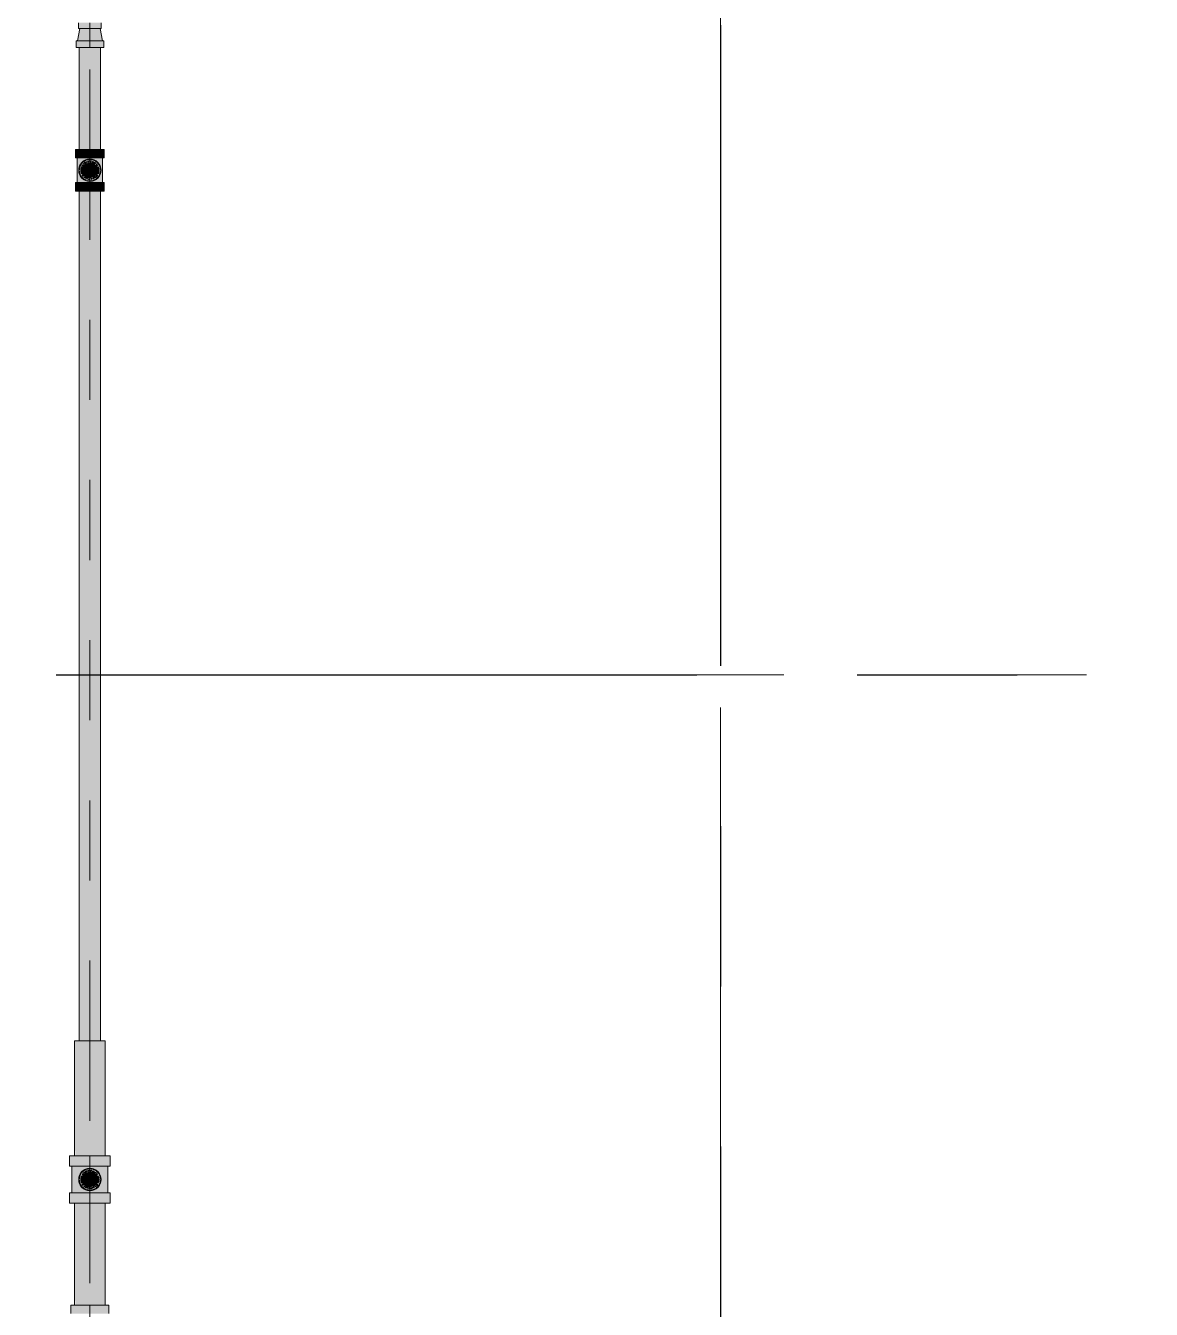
# Model space of a CAD drawing. Header units: millimetres. Extents: x -4000 to 187956, y -58990 to 162485.
# Drawn here: x 59123 to 61354, y 134193 to 136737 of the extents above; entities that cross this region are included whole.
import ezdxf

# ---------------------------------------------------------------- set-up
doc = ezdxf.new("R2010")
doc.units = ezdxf.units.MM
for name, pattern in [('Dash 1_16_', [317.5, 158.75, -158.75]), ('Grid Line', [2222.5, 1270, -317.5, 317.5, -317.5]), ('Grid Line 12_5mm', [2150, 1250, -300, 300, -300])]:
    doc.linetypes.add(name, pattern=pattern)
for name, color, linetype, lineweight in [('F-SPRN', 3, 'Continuous', 9), ('P-PIPE', 3, 'Continuous', 9), ('P-PIPE-CNTR', 3, 'Continuous', 9), ('S-GRID', 1, 'Continuous', 30)]:
    doc.layers.add(name, color=color, linetype=linetype, lineweight=lineweight)

# ---------------------------------------------------------------- blocks, each defined once
blk = doc.blocks.new('CMF2_NHAXUONG_A_rvt-1-FFS - TANG 1')
at = {"layer": 'S-GRID', "linetype": 'Grid Line 12_5mm', "lineweight": 9}
for p, q in [((60500, 161185.2), (60500, -16487.4)), ((-824.3, 135450), (183641.1, 135450))]:
    blk.add_line(p, q, dxfattribs=at)
blk = doc.blocks.new('Sprinkler_Up - DN20-V964-FFS - TANG 1')
at = {"layer": 'F-SPRN', "transparency": 33554534}
for points in [[(-13.5, 0), (-3.9, 0.7), (-1.7, 2.9), (-1.2, 3.5), (-0.6, 4), (0.6, 4), (1.2, 3.5), (1.7, 2.9), (4.6, 0), (22.2, 0), (17.8, 13.2), (6.9, 21.2), (-6.9, 21.2), (-18, 13.1), (-22.2, 0)], [(0, -21.2), (6.9, -21.2), (18, -13.1), (22.2, 0), (3.9, -0.7), (1.7, -2.9), (1.2, -3.5), (0.6, -4), (-0.6, -4), (-1.2, -3.5), (-1.7, -2.9), (-4.6, 0), (-22.2, 0), (-18, -13.1), (-6.9, -21.2)], [(0, -16.7), (4.3, -16.1), (11.8, -11.8), (16.1, -4.3), (16.1, 4.3), (9.9, 13.2), (8.3, 14.4), (0, 16.7), (-4.3, 16.1), (-11.8, 11.8), (-16.1, 4.3), (-16.1, -4.3), (-11.8, -11.8), (-8.3, -14.4)], [(0, -15.6), (7.8, -13.5), (13.5, -7.8), (15.1, -4), (15.1, 4), (13.5, 7.8), (7.8, 13.5), (0, 15.6), (-8.2, 13.2), (-11, 11), (-15.1, 4), (-15.1, -4), (-11, -11), (-7.8, -13.5)], [(-10.9, -5.5), (-10.9, 5.4), (-14.5, 5.4), (-14.5, -5.5)], [(-7.7, -5.5), (-7.7, 5.4), (-10.9, 5.4), (-10.9, -5.5)], [(0, -5.5), (0, 5.4), (-7.7, 5.4), (-7.7, -5.5)], [(0, 0), (5.7, 0), (2.9, 4.9), (-2.9, 4.9), (-5.7, 0)], [(2.9, -4.9), (5.7, 0), (-5.7, 0), (-2.9, -4.9)], [(0, 0), (4.6, 0), (0, 4.6), (-4.6, 0)], [(0, -4.6), (4.6, 0), (-4.6, 0)], [(0, -2.6), (1.3, 0), (-1.8, 0)], [(-1.3, 0), (1.8, 0), (0, 2.6)], [(7.7, -5.5), (7.7, 5.4), (0, 5.4), (0, -5.5)], [(10.9, -5.5), (10.9, 5.4), (7.7, 5.4), (7.7, -5.5)], [(14.5, -5.5), (14.5, 5.4), (10.9, 5.4), (10.9, -5.5)]]:
    blk.add_hatch(color=1, dxfattribs=at).paths.add_polyline_path(points)
at = {"layer": 'F-SPRN', "color": 1}
for p, q in [((-11.5, 5.4), (-14.5, 5.4)), ((-14.5, 5.4), (-10.9, 5.4)), ((-14.5, 5.4), (-14.5, -5.5)), ((-11.5, 5.4), (-11.5, 4)), ((-11.5, 3), (-11.5, 0.2)), ((-10.9, 0.2), (-10.9, 3.6)), ((-10.8, 5.4), (-7.7, 5.4)), ((-8.1, 5.4), (-10.8, 5.4)), ((-8.1, 5.4), (-8.1, 2.8)), ((-8.1, 2.5), (-8.1, 0.4)), ((-7.7, 5.4), (-7.7, 2.7)), ((-7.7, 5.4), (-7.7, 2.7)), ((-7.7, 2.3), (-7.7, 0.5)), ((-7.7, 2.3), (-7.7, 0.5)), ((-6.9, 5.4), (-4.7, 5.4)), ((-5.8, 3.8), (-5.8, 2.2)), ((-2.1, 0), (-2.1, 0)), ((-2.1, 0), (-2.1, -0.1)), ((0, 2.1), (-0.1, 2.1)), ((2.1, 0), (2.1, 0.1)), ((2.1, 0), (2.1, 0)), ((4.7, 5.4), (6.9, 5.4)), ((5.8, 3.8), (5.8, 2.2)), ((7.7, 5.4), (10.8, 5.4)), ((7.7, 5.4), (7.7, 2.7)), ((7.7, 5.4), (7.7, 2.7)), ((7.7, 2.3), (7.7, 0.5)), ((7.7, 2.3), (7.7, 0.5)), ((10.8, 5.4), (8.1, 5.4)), ((8.1, 5.4), (8.1, 2.8)), ((8.1, 2.5), (8.1, 0.4)), ((10.9, 5.4), (14.5, 5.4)), ((10.9, 3.6), (10.9, 0.2)), ((14.5, 5.4), (11.5, 5.4)), ((11.5, 5.4), (11.5, 4)), ((11.5, 3), (11.5, 0.2)), ((14.5, 5.4), (14.5, -5.5)), ((-10.9, -5.5), (-14.5, -5.5)), ((-14.5, -5.5), (-11.5, -5.5)), ((-11.5, -0.2), (-11.5, -3)), ((-11.5, -4), (-11.5, -5.5)), ((-10.9, -3.6), (-10.9, -0.2)), ((-10.8, -5.5), (-8.1, -5.5)), ((-7.7, -5.5), (-10.8, -5.5)), ((-8.1, -0.4), (-8.1, -2.5)), ((-8.1, -2.8), (-8.1, -5.5)), ((-7.7, -0.5), (-7.7, -2.3)), ((-7.7, -0.5), (-7.7, -2.3)), ((-7.7, -2.7), (-7.7, -5.4)), ((-7.7, -2.7), (-7.7, -5.4)), ((-7, -5.5), (-5.8, -5.5)), ((-4.8, -5.5), (-7, -5.5)), ((-5.8, -2.2), (-5.8, -3.8)), ((0, -2.1), (0.1, -2.1)), ((7, -5.5), (4.8, -5.5)), ((5.8, -2.2), (5.8, -3.8)), ((5.8, -5.5), (7, -5.5)), ((7.7, -0.5), (7.7, -2.3)), ((7.7, -0.5), (7.7, -2.3)), ((7.7, -2.7), (7.7, -5.4)), ((7.7, -2.7), (7.7, -5.4)), ((10.8, -5.5), (7.7, -5.5)), ((8.1, -0.4), (8.1, -2.5)), ((8.1, -2.8), (8.1, -5.5)), ((8.1, -5.5), (10.8, -5.5)), ((10.9, -0.2), (10.9, -3.6)), ((14.5, -5.5), (10.9, -5.5)), ((11.5, -0.2), (11.5, -3)), ((11.5, -4), (11.5, -5.5)), ((11.5, -5.5), (14.5, -5.5))]:
    blk.add_line(p, q, dxfattribs=at)
at = {"layer": 'F-SPRN', "color": 1, "flags": 128}
for points in [[(-0.1, 2.1), (-0.1, 2.1), (-0.2, 2.1), (-0.3, 2.1), (-0.4, 2), (-0.5, 2), (-0.6, 2), (-0.6, 2), (-0.7, 2), (-0.8, 1.9), (-0.9, 1.9), (-0.9, 1.9), (-1, 1.8), (-1.1, 1.8), (-1.2, 1.7), (-1.2, 1.7), (-1.3, 1.6), (-1.4, 1.6), (-1.4, 1.5), (-1.5, 1.5), (-1.5, 1.4), (-1.6, 1.3), (-1.6, 1.3), (-1.7, 1.2), (-1.7, 1.1), (-1.8, 1.1), (-1.8, 1), (-1.9, 0.9), (-1.9, 0.8), (-1.9, 0.8), (-2, 0.7), (-2, 0.6), (-2, 0.5), (-2, 0.5), (-2, 0.4), (-2.1, 0.3), (-2.1, 0.2), (-2.1, 0.1), (-2.1, 0)], [(2.1, 0.1), (2.1, 0.2), (2.1, 0.2), (2.1, 0.3), (2, 0.4), (2, 0.5), (2, 0.6), (2, 0.7), (1.9, 0.7), (1.9, 0.8), (1.9, 0.9), (1.8, 1), (1.8, 1), (1.8, 1.1), (1.7, 1.2), (1.7, 1.2), (1.6, 1.3), (1.6, 1.4), (1.5, 1.4), (1.4, 1.5), (1.4, 1.5), (1.3, 1.6), (1.3, 1.7), (1.2, 1.7), (1.1, 1.7), (1.1, 1.8), (1, 1.8), (0.9, 1.9), (0.8, 1.9), (0.8, 1.9), (0.7, 2), (0.6, 2), (0.5, 2), (0.4, 2), (0.4, 2), (0.3, 2.1), (0.2, 2.1), (0.1, 2.1), (0, 2.1)], [(-2.1, -0.1), (-2.1, -0.2), (-2.1, -0.2), (-2.1, -0.3), (-2, -0.4), (-2, -0.5), (-2, -0.6), (-2, -0.7), (-1.9, -0.7), (-1.9, -0.8), (-1.9, -0.9), (-1.8, -1), (-1.8, -1), (-1.8, -1.1), (-1.7, -1.2), (-1.7, -1.2), (-1.6, -1.3), (-1.6, -1.4), (-1.5, -1.4), (-1.4, -1.5), (-1.4, -1.5), (-1.3, -1.6), (-1.3, -1.7), (-1.2, -1.7), (-1.1, -1.7), (-1.1, -1.8), (-1, -1.8), (-0.9, -1.9), (-0.8, -1.9), (-0.8, -1.9), (-0.7, -2), (-0.6, -2), (-0.5, -2), (-0.4, -2), (-0.4, -2), (-0.3, -2.1), (-0.2, -2.1), (-0.1, -2.1), (0, -2.1)], [(0.1, -2.1), (0.1, -2.1), (0.2, -2.1), (0.3, -2.1), (0.4, -2), (0.5, -2), (0.6, -2), (0.6, -2), (0.7, -2), (0.8, -1.9), (0.9, -1.9), (0.9, -1.9), (1, -1.8), (1.1, -1.8), (1.2, -1.7), (1.2, -1.7), (1.3, -1.6), (1.4, -1.6), (1.4, -1.5), (1.5, -1.5), (1.5, -1.4), (1.6, -1.3), (1.6, -1.3), (1.7, -1.2), (1.7, -1.1), (1.8, -1.1), (1.8, -1), (1.9, -0.9), (1.9, -0.8), (1.9, -0.8), (2, -0.7), (2, -0.6), (2, -0.5), (2, -0.5), (2, -0.4), (2.1, -0.3), (2.1, -0.2), (2.1, -0.1), (2.1, 0)]]:
    blk.add_lwpolyline(points, dxfattribs=at)
at = {"layer": 'F-SPRN', "color": 1}
for radius, start, end in [(22.2, 360, 180), (21.9, 165.6773, 179.2615), (21.9, 144.7698, 164.8151), (21.9, 142.518, 144), (21.9, 126.6942, 142.518), (16.7, 167.6802, 180), (16.7, 167.6802, 180), (16.7, 155.3879, 165), (16.7, 155.3879, 165), (15.6, 166.3382, 180), (15.6, 166.3382, 180), (15.6, 150.4354, 165), (15.6, 159.6139, 165), (16.7, 136.7213, 150), (16.7, 136.7213, 150), (15.6, 150.4354, 156.3845), (15.6, 138.4214, 150), (15.6, 138.4214, 150), (21.9, 108.2621, 125.7507), (15.6, 126.205, 133.2078), (15.6, 126.205, 133.2078), (16.7, 121.4181, 126.9869), (16.7, 121.4181, 126.9869), (16.7, 106.5995, 120), (16.7, 106.5995, 120), (15.6, 120, 121.8808), (15.6, 120, 121.8808), (15.6, 114.4363, 119.9813), (15.6, 114.4363, 119.9813), (21.9, 99.348, 107.901), (4.63, 0, 180), (4.63, 360, 180), (16.7, 96.4143, 105), (16.7, 96.4143, 105), (3.81, 90, 180), (21.9, 90.145, 98.8503), (15.6, 95.5762, 100.6843), (15.6, 95.5762, 100.6843), (2.56, 0, 180), (2.56, 360, 180), (2.04, 0, 180), (16.7, 83.0684, 90), (16.7, 83.0684, 90), (3.81, 360, 90), (21.9, 72.5583, 89.4624), (15.6, 75, 87.64), (15.6, 75, 87.64), (15.6, 60.0187, 74.5481), (15.6, 60.0187, 74.5481), (16.7, 60, 75), (16.7, 60, 75), (21.9, 54.2493, 71.7379), (15.6, 58.1192, 60), (15.6, 58.1192, 60), (16.7, 53.0131, 58.5819), (16.7, 53.0131, 58.5819), (15.6, 46.7922, 53.795), (15.6, 46.7922, 53.795), (15.6, 30, 41.5786), (15.6, 30, 41.5786), (16.7, 30, 43.2787), (16.7, 30, 43.2787), (21.9, 37.482, 53.3058), (15.6, 23.6155, 29.5646), (15.6, 15, 29.5646), (15.6, 15, 20.3861), (16.7, 15, 24.6121), (16.7, 15, 24.6121), (15.6, 360, 13.6618), (15.6, 0, 13.6618), (16.7, 360, 12.3198), (16.7, 0, 12.3198), (21.9, 36, 37.482), (21.9, 15.1849, 35.2302), (21.9, 0.7385, 14.3227), (22.2, 180, 360), (21.9, 180.7385, 194.3227), (21.9, 195.1849, 215.2302), (21.9, 216.7299, 233.3058), (16.7, 180, 192.3198), (16.7, 180, 192.3198), (16.7, 195, 204.6121), (16.7, 195, 204.6121), (15.6, 180, 193.6618), (15.6, 180, 193.6618), (15.6, 195, 200.3861), (15.6, 195, 209.5646), (16.7, 210, 223.2787), (16.7, 210, 223.2787), (15.6, 203.6155, 209.5646), (15.6, 210, 221.5786), (15.6, 210, 221.5786), (21.9, 234.2493, 251.7379), (16.7, 229.4249, 238.5819), (16.7, 229.4249, 238.5819), (15.6, 226.7922, 240), (15.6, 226.7922, 240), (16.7, 240, 255), (16.7, 240, 255), (15.6, 240.0187, 254.5481), (15.6, 240.0187, 254.5481), (21.9, 252.5583, 269.4624), (4.63, 180, 0), (4.63, 180, 360), (15.6, 255, 267.64), (15.6, 255, 267.64), (3.81, 180, 360), (2.56, 180, 0), (2.56, 180, 360), (2.04, 180, 0), (16.7, 263.0684, 270), (16.7, 263.0684, 270), (21.9, 270.145, 278.8503), (15.6, 275.5762, 280.6843), (15.6, 275.5762, 280.6843), (16.7, 276.4143, 285), (16.7, 276.4143, 285), (21.9, 279.348, 287.901), (16.7, 286.5995, 300), (16.7, 286.5995, 300), (15.6, 294.4363, 299.9813), (15.6, 294.4363, 299.9813), (21.9, 288.2621, 305.7507), (15.6, 300, 313.2078), (15.6, 300, 313.2078), (16.7, 301.4181, 310.5751), (16.7, 301.4181, 310.5751), (15.6, 318.4214, 330), (15.6, 318.4214, 330), (16.7, 316.7213, 330), (16.7, 316.7213, 330), (21.9, 306.6942, 323.2701), (15.6, 330.4354, 345), (15.6, 330.4354, 336.3845), (15.6, 339.6139, 345), (15.6, 346.3382, 360), (15.6, 346.3382, 360), (16.7, 335.3879, 345), (16.7, 335.3879, 345), (16.7, 347.6802, 360), (16.7, 347.6802, 360), (21.9, 324.7698, 344.8151), (21.9, 345.6773, 359.2615)]:
    blk.add_arc((0, 0), radius, start, end, dxfattribs=at)
blk = doc.blocks.new('Sprinkler_Up - DN20-V90-FFS - TANG 1')
at = {"layer": 'F-SPRN', "transparency": 33554534}
for points in [[(-13.5, 0), (-3.9, 0.7), (-1.7, 2.9), (-1.2, 3.5), (-0.6, 4), (0.6, 4), (1.2, 3.5), (1.7, 2.9), (4.6, 0), (22.2, 0), (18, 13.1), (6.9, 21.2), (-6.9, 21.2), (-18, 13.1), (-22.2, 0)], [(0, -21.2), (6.9, -21.2), (18, -13.1), (22.2, 0), (3.9, -0.7), (1.7, -2.9), (1.2, -3.5), (0.6, -4), (-0.6, -4), (-1.2, -3.5), (-1.7, -2.9), (-4.6, 0), (-22.2, 0), (-18, -13.1), (-6.9, -21.2)], [(0, -16.7), (4.3, -16.1), (11.8, -11.8), (16.1, -4.3), (16.1, 4.3), (11.8, 11.8), (8.3, 14.4), (0, 16.7), (-4.3, 16.1), (-11.8, 11.8), (-16.1, 4.3), (-16.1, -4.3), (-11.8, -11.8), (-8.3, -14.4)], [(0, -15.6), (7.8, -13.5), (13.5, -7.8), (15.1, -4), (15.1, 4), (13.5, 7.8), (7.8, 13.5), (0, 15.6), (-7.8, 13.5), (-11, 11), (-15.1, 4), (-15.1, -4), (-11, -11), (-7.8, -13.5)], [(-10.9, -5.5), (-10.9, 5.4), (-14.5, 5.4), (-14.5, -5.5)], [(-7.7, -5.5), (-7.7, 5.4), (-10.9, 5.4), (-10.9, -5.5)], [(0, -5.5), (0, 5.4), (-7.7, 5.4), (-7.7, -5.5)], [(0, 0), (5.7, 0), (2.9, 4.9), (-2.9, 4.9), (-5.7, 0)], [(2.9, -4.9), (5.7, 0), (-5.7, 0), (-2.9, -4.9)], [(-4.6, 0), (4.6, 0), (0, 4.6)], [(0, -4.6), (4.6, 0), (-4.6, 0)], [(0, -2.6), (1.3, 0), (-1.8, 0)], [(-1.3, 0), (1.8, 0), (0, 2.6)], [(7.7, -5.5), (7.7, 5.4), (0, 5.4), (0, -5.5)], [(10.9, -5.5), (10.9, 5.4), (7.7, 5.4), (7.7, -5.5)], [(14.5, -5.5), (14.5, 5.4), (10.9, 5.4), (10.9, -5.5)]]:
    blk.add_hatch(color=1, dxfattribs=at).paths.add_polyline_path(points)
at = {"layer": 'F-SPRN', "color": 1}
for p, q in [((-11.5, 5.4), (-14.5, 5.4)), ((-14.5, 5.4), (-10.9, 5.4)), ((-14.5, 5.4), (-14.5, -5.5)), ((-11.5, 5.4), (-11.5, 4)), ((-11.5, 3), (-11.5, 0.2)), ((-10.9, 0.2), (-10.9, 3.6)), ((-10.8, 5.4), (-7.7, 5.4)), ((-8.1, 5.4), (-10.8, 5.4)), ((-8.1, 5.4), (-8.1, 2.8)), ((-8.1, 2.5), (-8.1, 0.4)), ((-7.7, 5.4), (-7.7, 2.7)), ((-7.7, 5.4), (-7.7, 2.7)), ((-7.7, 2.3), (-7.7, 0.5)), ((-7.7, 2.3), (-7.7, 0.5)), ((-6.9, 5.4), (-4.7, 5.4)), ((-5.8, 3.8), (-5.8, 2.2)), ((-2.1, 0), (-2.1, 0)), ((-2.1, 0), (-2.1, -0.1)), ((0, 2.1), (-0.1, 2.1)), ((2.1, 0), (2.1, 0.1)), ((2.1, 0), (2.1, 0)), ((4.7, 5.4), (6.9, 5.4)), ((5.8, 3.8), (5.8, 2.2)), ((7.7, 5.4), (10.8, 5.4)), ((7.7, 5.4), (7.7, 2.7)), ((7.7, 5.4), (7.7, 2.7)), ((7.7, 2.3), (7.7, 0.5)), ((7.7, 2.3), (7.7, 0.5)), ((10.8, 5.4), (8.1, 5.4)), ((8.1, 5.4), (8.1, 2.8)), ((8.1, 2.5), (8.1, 0.4)), ((10.9, 5.4), (14.5, 5.4)), ((10.9, 3.6), (10.9, 0.2)), ((14.5, 5.4), (11.5, 5.4)), ((11.5, 5.4), (11.5, 4)), ((11.5, 3), (11.5, 0.2)), ((14.5, 5.4), (14.5, -5.5)), ((-10.9, -5.5), (-14.5, -5.5)), ((-14.5, -5.5), (-11.5, -5.5)), ((-11.5, -0.2), (-11.5, -3)), ((-11.5, -4), (-11.5, -5.5)), ((-10.9, -3.6), (-10.9, -0.2)), ((-10.8, -5.5), (-8.1, -5.5)), ((-7.7, -5.5), (-10.8, -5.5)), ((-8.1, -0.4), (-8.1, -2.5)), ((-8.1, -2.8), (-8.1, -5.5)), ((-7.7, -0.5), (-7.7, -2.3)), ((-7.7, -0.5), (-7.7, -2.3)), ((-7.7, -2.7), (-7.7, -5.4)), ((-7.7, -2.7), (-7.7, -5.4)), ((-7, -5.5), (-5.8, -5.5)), ((-4.8, -5.5), (-7, -5.5)), ((-5.8, -2.2), (-5.8, -3.8)), ((0, -2.1), (0.1, -2.1)), ((7, -5.5), (4.8, -5.5)), ((5.8, -2.2), (5.8, -3.8)), ((5.8, -5.5), (7, -5.5)), ((7.7, -0.5), (7.7, -2.3)), ((7.7, -0.5), (7.7, -2.3)), ((7.7, -2.7), (7.7, -5.4)), ((7.7, -2.7), (7.7, -5.4)), ((10.8, -5.5), (7.7, -5.5)), ((8.1, -0.4), (8.1, -2.5)), ((8.1, -2.8), (8.1, -5.5)), ((8.1, -5.5), (10.8, -5.5)), ((10.9, -0.2), (10.9, -3.6)), ((14.5, -5.5), (10.9, -5.5)), ((11.5, -0.2), (11.5, -3)), ((11.5, -4), (11.5, -5.5)), ((11.5, -5.5), (14.5, -5.5))]:
    blk.add_line(p, q, dxfattribs=at)
at = {"layer": 'F-SPRN', "color": 1, "flags": 128}
for points in [[(-0.1, 2.1), (-0.1, 2.1), (-0.2, 2.1), (-0.3, 2.1), (-0.4, 2), (-0.5, 2), (-0.6, 2), (-0.6, 2), (-0.7, 2), (-0.8, 1.9), (-0.9, 1.9), (-0.9, 1.9), (-1, 1.8), (-1.1, 1.8), (-1.2, 1.7), (-1.2, 1.7), (-1.3, 1.6), (-1.4, 1.6), (-1.4, 1.5), (-1.5, 1.5), (-1.5, 1.4), (-1.6, 1.3), (-1.6, 1.3), (-1.7, 1.2), (-1.7, 1.1), (-1.8, 1.1), (-1.8, 1), (-1.9, 0.9), (-1.9, 0.8), (-1.9, 0.8), (-2, 0.7), (-2, 0.6), (-2, 0.5), (-2, 0.5), (-2, 0.4), (-2.1, 0.3), (-2.1, 0.2), (-2.1, 0.1), (-2.1, 0)], [(2.1, 0.1), (2.1, 0.2), (2.1, 0.2), (2.1, 0.3), (2, 0.4), (2, 0.5), (2, 0.6), (2, 0.7), (1.9, 0.7), (1.9, 0.8), (1.9, 0.9), (1.8, 1), (1.8, 1), (1.8, 1.1), (1.7, 1.2), (1.7, 1.2), (1.6, 1.3), (1.6, 1.4), (1.5, 1.4), (1.4, 1.5), (1.4, 1.5), (1.3, 1.6), (1.3, 1.7), (1.2, 1.7), (1.1, 1.7), (1.1, 1.8), (1, 1.8), (0.9, 1.9), (0.8, 1.9), (0.8, 1.9), (0.7, 2), (0.6, 2), (0.5, 2), (0.4, 2), (0.4, 2), (0.3, 2.1), (0.2, 2.1), (0.1, 2.1), (0, 2.1)], [(-2.1, -0.1), (-2.1, -0.2), (-2.1, -0.2), (-2.1, -0.3), (-2, -0.4), (-2, -0.5), (-2, -0.6), (-2, -0.7), (-1.9, -0.7), (-1.9, -0.8), (-1.9, -0.9), (-1.8, -1), (-1.8, -1), (-1.8, -1.1), (-1.7, -1.2), (-1.7, -1.2), (-1.6, -1.3), (-1.6, -1.4), (-1.5, -1.4), (-1.4, -1.5), (-1.4, -1.5), (-1.3, -1.6), (-1.3, -1.7), (-1.2, -1.7), (-1.1, -1.7), (-1.1, -1.8), (-1, -1.8), (-0.9, -1.9), (-0.8, -1.9), (-0.8, -1.9), (-0.7, -2), (-0.6, -2), (-0.5, -2), (-0.4, -2), (-0.4, -2), (-0.3, -2.1), (-0.2, -2.1), (-0.1, -2.1), (0, -2.1)], [(0.1, -2.1), (0.1, -2.1), (0.2, -2.1), (0.3, -2.1), (0.4, -2), (0.5, -2), (0.6, -2), (0.6, -2), (0.7, -2), (0.8, -1.9), (0.9, -1.9), (0.9, -1.9), (1, -1.8), (1.1, -1.8), (1.2, -1.7), (1.2, -1.7), (1.3, -1.6), (1.4, -1.6), (1.4, -1.5), (1.5, -1.5), (1.5, -1.4), (1.6, -1.3), (1.6, -1.3), (1.7, -1.2), (1.7, -1.1), (1.8, -1.1), (1.8, -1), (1.9, -0.9), (1.9, -0.8), (1.9, -0.8), (2, -0.7), (2, -0.6), (2, -0.5), (2, -0.5), (2, -0.4), (2.1, -0.3), (2.1, -0.2), (2.1, -0.1), (2.1, 0)]]:
    blk.add_lwpolyline(points, dxfattribs=at)
at = {"layer": 'F-SPRN', "color": 1}
for radius, start, end in [(22.2, 360, 180), (21.9, 165.6773, 179.2615), (21.9, 144.7698, 164.8151), (21.9, 126.6942, 143.2701), (16.7, 167.6802, 180), (16.7, 167.6802, 180), (16.7, 155.3879, 165), (16.7, 155.3879, 165), (15.6, 166.3382, 180), (15.6, 166.3382, 180), (15.6, 150.4354, 165), (15.6, 159.6139, 165), (16.7, 136.7213, 150), (16.7, 136.7213, 150), (15.6, 150.4354, 156.3845), (15.6, 138.4214, 150), (15.6, 138.4214, 150), (21.9, 108.2621, 125.7507), (16.7, 121.4181, 130.5751), (16.7, 121.4181, 130.5751), (15.6, 120, 133.2078), (15.6, 120, 133.2078), (16.7, 106.5995, 120), (16.7, 106.5995, 120), (15.6, 114.4363, 119.9813), (15.6, 114.4363, 119.9813), (21.9, 99.348, 107.901), (4.63, 0, 180), (4.63, 360, 180), (16.7, 96.4143, 105), (16.7, 96.4143, 105), (3.81, 360, 180), (21.9, 90.145, 98.8503), (15.6, 95.5762, 100.6843), (15.6, 95.5762, 100.6843), (2.56, 0, 180), (2.56, 360, 180), (2.04, 0, 180), (16.7, 83.0684, 90), (16.7, 83.0684, 90), (21.9, 72.5583, 89.4624), (15.6, 75, 87.64), (15.6, 75, 87.64), (15.6, 60.0187, 74.5481), (15.6, 60.0187, 74.5481), (16.7, 60, 75), (16.7, 60, 75), (21.9, 54.2493, 71.7379), (15.6, 46.7922, 60), (15.6, 46.7922, 60), (16.7, 49.4249, 58.5819), (16.7, 49.4249, 58.5819), (15.6, 30, 41.5786), (15.6, 30, 41.5786), (16.7, 30, 43.2787), (16.7, 30, 43.2787), (21.9, 36.7299, 53.3058), (15.6, 23.6155, 29.5646), (15.6, 15, 29.5646), (15.6, 15, 20.3861), (16.7, 15, 24.6121), (16.7, 15, 24.6121), (15.6, 360, 13.6618), (15.6, 0, 13.6618), (16.7, 360, 12.3198), (16.7, 0, 12.3198), (21.9, 15.1849, 35.2302), (21.9, 0.7385, 14.3227), (22.2, 180, 360), (21.9, 180.7385, 194.3227), (21.9, 195.1849, 215.2302), (21.9, 216.7299, 233.3058), (16.7, 180, 192.3198), (16.7, 180, 192.3198), (16.7, 195, 204.6121), (16.7, 195, 204.6121), (15.6, 180, 193.6618), (15.6, 180, 193.6618), (15.6, 195, 200.3861), (15.6, 195, 209.5646), (16.7, 210, 223.2787), (16.7, 210, 223.2787), (15.6, 203.6155, 209.5646), (15.6, 210, 221.5786), (15.6, 210, 221.5786), (21.9, 234.2493, 251.7379), (16.7, 229.4249, 238.5819), (16.7, 229.4249, 238.5819), (15.6, 226.7922, 240), (15.6, 226.7922, 240), (16.7, 240, 255), (16.7, 240, 255), (15.6, 240.0187, 254.5481), (15.6, 240.0187, 254.5481), (21.9, 252.5583, 269.4624), (4.63, 180, 0), (4.63, 180, 360), (15.6, 255, 267.64), (15.6, 255, 267.64), (3.81, 180, 360), (2.56, 180, 0), (2.56, 180, 360), (2.04, 180, 0), (16.7, 263.0684, 270), (16.7, 263.0684, 270), (21.9, 270.145, 278.8503), (15.6, 275.5762, 280.6843), (15.6, 275.5762, 280.6843), (16.7, 276.4143, 285), (16.7, 276.4143, 285), (21.9, 279.348, 287.901), (16.7, 286.5995, 300), (16.7, 286.5995, 300), (15.6, 294.4363, 299.9813), (15.6, 294.4363, 299.9813), (21.9, 288.2621, 305.7507), (15.6, 300, 313.2078), (15.6, 300, 313.2078), (16.7, 301.4181, 310.5751), (16.7, 301.4181, 310.5751), (15.6, 318.4214, 330), (15.6, 318.4214, 330), (16.7, 316.7213, 330), (16.7, 316.7213, 330), (21.9, 306.6942, 323.2701), (15.6, 330.4354, 345), (15.6, 330.4354, 336.3845), (15.6, 339.6139, 345), (15.6, 346.3382, 360), (15.6, 346.3382, 360), (16.7, 335.3879, 345), (16.7, 335.3879, 345), (16.7, 347.6802, 360), (16.7, 347.6802, 360), (21.9, 324.7698, 344.8151), (21.9, 345.6773, 359.2615)]:
    blk.add_arc((0, 0), radius, start, end, dxfattribs=at)

msp = doc.modelspace()

# ---------------------------------------------------------------- block references
at = {"lineweight": 5}
msp.add_blockref('CMF2_NHAXUONG_A_rvt-1-FFS - TANG 1', (0, 0), dxfattribs=at)

# ---------------------------------------------------------------- next in the draw order: hatches: boundary and pattern name
at = {"layer": 'P-PIPE', "lineweight": 5, "transparency": 33554534}
for points in [[(59265.9, 136730.8), (59272.5, 136730.8), (59271.7, 136742.6), (59227.5, 136742.6), (59228.3, 136730.8), (59261.3, 136730.8)], [(59237.6, 136706.9), (59274.8, 136706.9), (59269.4, 136730.8), (59229.9, 136730.8), (59226.1, 136706.9), (59232.5, 136706.9)], [(59269.3, 136693.6), (59277.4, 136693.6), (59276.4, 136706.9), (59222.7, 136706.9), (59223.6, 136693.6), (59263.7, 136693.6)], [(59228.9, 136491.2), (59250, 136491.2), (59250, 136693.6), (59228.9, 136693.6), (59228.9, 136536.3)], [(59250, 136491.2), (59271.1, 136491.2), (59270.4, 136693.6), (59250, 136693.6), (59250, 136536.3)], [(59229.8, 136474.5), (59250, 136474.5), (59250, 136491.2), (59221.4, 136491.2), (59222.3, 136474.5), (59227.6, 136474.5)], [(59250, 136474.5), (59278.6, 136474.5), (59277.7, 136491.2), (59250, 136491.2)], [(59240.4, 136425.7), (59250, 136425.7), (59250, 136431.9), (59240.9, 136434.6), (59238.2, 136436.2), (59234.3, 136440.9), (59232.1, 136446.8), (59232.1, 136453.4), (59234.3, 136459.3), (59240.9, 136465.5), (59243.6, 136467.1), (59250, 136468.3), (59250, 136474.5), (59224.7, 136474.5), (59225.6, 136425.7), (59237.4, 136425.7)], [(59250, 136429.2), (59255.4, 136429.9), (59260.4, 136432), (59264.8, 136435.3), (59268.1, 136439.6), (59270.2, 136444.7), (59270.9, 136450.1), (59270.2, 136455.5), (59266, 136463.3), (59264.8, 136464.9), (59260.4, 136468.2), (59255.4, 136470.3), (59250, 136471), (59244.6, 136470.3), (59239.6, 136468.2), (59234, 136463.3), (59231.9, 136460.5), (59229.8, 136455.5), (59229.1, 136450.1), (59229.8, 136444.7), (59231.9, 136439.6), (59235.2, 136435.3), (59239.6, 136432), (59244.6, 136429.9)], [(59256.5, 136425.7), (59275.3, 136425.7), (59274.4, 136474.5), (59250, 136474.5), (59250, 136468.3), (59259.1, 136465.5), (59262.4, 136463.3), (59265.7, 136459.3), (59267.9, 136453.4), (59267.9, 136446.8), (59265.7, 136440.9), (59259.1, 136434.6), (59256.4, 136433.1), (59250, 136431.9), (59250, 136425.7)], [(59229.8, 136409), (59250, 136409), (59250, 136425.7), (59221.4, 136425.7), (59222.3, 136409), (59227.6, 136409)], [(59250, 134725.1), (59250, 136409), (59228.9, 136409), (59229.6, 134725.1), (59244.5, 134725.1)], [(59270.2, 136409), (59278.6, 136409), (59277.7, 136425.7), (59250, 136425.7), (59250, 136409), (59264.3, 136409)], [(59250, 134725.1), (59271.1, 134725.1), (59270.4, 136409), (59250, 136409), (59250, 135076.2)], [(59228.7, 134497.2), (59250, 134497.2), (59250, 134725.1), (59219.8, 134725.1), (59220.9, 134497.2), (59223.9, 134497.2)], [(59271.3, 134497.2), (59280.2, 134497.2), (59279.1, 134725.1), (59250, 134725.1), (59250, 134497.2), (59265.1, 134497.2)], [(59221.5, 134476.6), (59250, 134476.6), (59250, 134497.2), (59209.8, 134497.2), (59209.8, 134476.6), (59215.2, 134476.6)], [(59247.7, 134423.8), (59250, 134423.8), (59250, 134431.9), (59241, 134434.6), (59238.3, 134436.2), (59234.3, 134440.9), (59232.1, 134446.9), (59232.1, 134453.3), (59234.3, 134459.2), (59241, 134465.6), (59246.8, 134467.7), (59250, 134468.3), (59250, 134476.6), (59214.1, 134476.6), (59214.1, 134423.8), (59245.4, 134423.8)], [(59250, 134476.6), (59290.2, 134476.6), (59290.2, 134497.2), (59250, 134497.2), (59250, 134492.2)], [(59263.6, 134423.8), (59285.9, 134423.8), (59285.9, 134476.6), (59250, 134476.6), (59250, 134468.3), (59259, 134465.6), (59261.7, 134464), (59265.7, 134459.2), (59267.9, 134453.3), (59267.9, 134446.9), (59265.7, 134440.9), (59259, 134434.6), (59253.2, 134432.5), (59250, 134431.9), (59250, 134423.8), (59259.3, 134423.8)], [(59250, 134429.2), (59255.4, 134429.9), (59260.4, 134432), (59264.8, 134435.3), (59268.1, 134439.6), (59270.2, 134444.7), (59270.9, 134450.1), (59270.2, 134455.5), (59268.1, 134460.5), (59264.8, 134464.9), (59260.4, 134468.2), (59255.4, 134470.3), (59250, 134471), (59244.6, 134470.3), (59239.6, 134468.2), (59235.2, 134464.9), (59231.9, 134460.5), (59229.8, 134455.5), (59229.1, 134450.1), (59229.8, 134444.7), (59231.9, 134439.6), (59235.2, 134435.3), (59239.6, 134432), (59244.6, 134429.9)], [(59229.9, 134403.2), (59250, 134403.2), (59250, 134423.8), (59209.8, 134423.8), (59209.8, 134403.2), (59227.6, 134403.2)], [(59290.2, 134403.2), (59290.2, 134423.8), (59250, 134423.8), (59250, 134403.2), (59288.9, 134403.2)], [(59234.9, 134201.1), (59250, 134201.1), (59250, 134403.2), (59219.8, 134403.2), (59220.9, 134201.1), (59228.7, 134201.1)], [(59250, 134201.1), (59280.2, 134201.1), (59279.1, 134403.2), (59250, 134403.2), (59250, 134346.2)], [(59250, 134184.3), (59287.7, 134184.3), (59287.7, 134201.1), (59212.4, 134200.2), (59212.4, 134184.3), (59240.3, 134184.3)]]:
    msp.add_hatch(color=1, dxfattribs=at).paths.add_polyline_path(points)

# ---------------------------------------------------------------- next in the draw order: linework, layer by layer
at = {"layer": 'P-PIPE', "color": 20, "lineweight": 13}
for p, q in [((59227.5, 136742.6), (59227.5, 136730.8)), ((59272.5, 136730.8), (59272.5, 136742.6)), ((59229.9, 136730.8), (59225.2, 136706.9)), ((59227.5, 136730.8), (59272.5, 136730.8)), ((59227.5, 136730.8), (59229.8, 136730.8)), ((59230.6, 136730.8), (59244.2, 136730.8)), ((59244.8, 136730.8), (59255.2, 136730.8)), ((59255.8, 136730.8), (59269.4, 136730.8)), ((59274.8, 136706.9), (59270.1, 136730.8)), ((59270.2, 136730.8), (59272.5, 136730.8)), ((59222.7, 136706.9), (59222.7, 136693.6)), ((59225, 136706.9), (59222.7, 136706.9)), ((59277.4, 136706.9), (59222.7, 136706.9)), ((59222.7, 136693.6), (59277.4, 136693.6)), ((59222.7, 136693.6), (59228.7, 136693.6)), ((59242.9, 136706.9), (59226.3, 136706.9)), ((59228.9, 136693.6), (59228.9, 136491.2)), ((59229.6, 136693.6), (59228.9, 136693.6)), ((59268.3, 136693.6), (59231.7, 136693.6)), ((59231.7, 136693.6), (59268.4, 136693.6)), ((59256.4, 136706.9), (59243.6, 136706.9)), ((59273.7, 136706.9), (59257.1, 136706.9)), ((59271.1, 136693.6), (59270.4, 136693.6)), ((59271.1, 136491.2), (59271.1, 136693.6)), ((59271.3, 136693.6), (59277.4, 136693.6)), ((59277.4, 136706.9), (59275, 136706.9)), ((59277.4, 136693.6), (59277.4, 136706.9)), ((59221.4, 136491.2), (59221.4, 136474.5)), ((59228.8, 136491.2), (59221.4, 136491.2)), ((59250, 136491.2), (59221.4, 136491.2)), ((59228.9, 136491.2), (59229.6, 136491.2)), ((59229.7, 136491.2), (59235.1, 136491.2)), ((59235, 136491.2), (59229.8, 136491.2)), ((59235.6, 136491.2), (59264.4, 136491.2)), ((59250, 136491.2), (59235.7, 136491.2)), ((59264.3, 136491.2), (59250, 136491.2)), ((59278.6, 136491.2), (59250, 136491.2)), ((59264.9, 136491.2), (59270.3, 136491.2)), ((59270.2, 136491.2), (59265, 136491.2)), ((59270.4, 136491.2), (59271.1, 136491.2)), ((59278.6, 136491.2), (59271.2, 136491.2)), ((59278.6, 136474.5), (59278.6, 136491.2)), ((59221.4, 136474.5), (59224.6, 136474.5)), ((59221.4, 136474.5), (59250, 136474.5)), ((59224.7, 136474.5), (59224.7, 136425.7)), ((59225.6, 136474.5), (59224.7, 136474.5)), ((59225.6, 136474.5), (59224.7, 136474.5)), ((59225.5, 136474.5), (59227.4, 136474.5)), ((59234.6, 136474.5), (59225.6, 136474.5)), ((59242.6, 136474.5), (59225.6, 136474.5)), ((59227.9, 136474.5), (59234.7, 136474.5)), ((59242.6, 136474.5), (59235.6, 136474.5)), ((59235.7, 136474.5), (59242.6, 136474.5)), ((59243.4, 136474.5), (59250, 136474.5)), ((59250, 136474.5), (59243.5, 136474.5)), ((59250, 136474.5), (59243.5, 136474.5)), ((59250, 136474.5), (59256.6, 136474.5)), ((59250, 136474.5), (59278.6, 136474.5)), ((59256.5, 136474.5), (59250, 136474.5)), ((59256.5, 136474.5), (59250, 136474.5)), ((59257.4, 136474.5), (59264.3, 136474.5)), ((59264.4, 136474.5), (59257.4, 136474.5)), ((59275.3, 136474.5), (59257.4, 136474.5)), ((59265.3, 136474.5), (59274.5, 136474.5)), ((59275.3, 136474.5), (59265.4, 136474.5)), ((59275.3, 136425.7), (59275.3, 136474.5)), ((59275.4, 136474.5), (59278.6, 136474.5)), ((59221.4, 136425.7), (59221.4, 136409)), ((59224.6, 136425.7), (59221.4, 136425.7)), ((59250, 136425.7), (59221.4, 136425.7)), ((59221.4, 136409), (59228.8, 136409)), ((59221.4, 136409), (59250, 136409)), ((59224.7, 136425.7), (59234.6, 136425.7)), ((59224.7, 136425.7), (59242.6, 136425.7)), ((59227.4, 136425.7), (59225.5, 136425.7)), ((59234.7, 136425.7), (59227.9, 136425.7)), ((59228.9, 136409), (59228.9, 134725.1)), ((59229.6, 136409), (59228.9, 136409)), ((59235.1, 136409), (59229.7, 136409)), ((59229.8, 136409), (59235, 136409)), ((59235.6, 136425.7), (59242.6, 136425.7)), ((59264.4, 136409), (59235.6, 136409)), ((59242.6, 136425.7), (59235.7, 136425.7)), ((59235.7, 136409), (59250, 136409)), ((59250, 136425.7), (59243.4, 136425.7)), ((59243.5, 136425.7), (59250, 136425.7)), ((59243.5, 136425.7), (59250, 136425.7)), ((59256.6, 136425.7), (59250, 136425.7)), ((59278.6, 136425.7), (59250, 136425.7)), ((59250, 136425.7), (59256.5, 136425.7)), ((59250, 136425.7), (59256.5, 136425.7)), ((59250, 136409), (59264.3, 136409)), ((59250, 136409), (59278.6, 136409)), ((59264.3, 136425.7), (59257.4, 136425.7)), ((59257.4, 136425.7), (59264.4, 136425.7)), ((59257.4, 136425.7), (59274.4, 136425.7)), ((59270.3, 136409), (59264.9, 136409)), ((59265, 136409), (59270.2, 136409)), ((59274.5, 136425.7), (59265.3, 136425.7)), ((59265.4, 136425.7), (59274.4, 136425.7)), ((59271.1, 136409), (59270.4, 136409)), ((59271.1, 134725.1), (59271.1, 136409)), ((59271.2, 136409), (59278.6, 136409)), ((59274.4, 136425.7), (59275.3, 136425.7)), ((59274.4, 136425.7), (59275.3, 136425.7)), ((59278.6, 136425.7), (59275.4, 136425.7)), ((59278.6, 136409), (59278.6, 136425.7)), ((59219.8, 134725.1), (59219.8, 134497.2)), ((59280.2, 134725.1), (59219.8, 134725.1)), ((59234.9, 134725.1), (59228.9, 134725.1)), ((59280.2, 134497.2), (59280.2, 134725.1)), ((59209.8, 134497.2), (59209.8, 134476.6)), ((59219.6, 134497.2), (59209.8, 134497.2)), ((59250, 134497.2), (59209.8, 134497.2)), ((59209.8, 134476.6), (59213.9, 134476.6)), ((59209.8, 134476.6), (59250, 134476.6)), ((59214.1, 134476.6), (59214.1, 134423.8)), ((59215.3, 134476.6), (59239.6, 134476.6)), ((59239.5, 134476.6), (59215.3, 134476.6)), ((59239.5, 134476.6), (59215.3, 134476.6)), ((59219.8, 134497.2), (59220.9, 134497.2)), ((59221.4, 134497.2), (59278.6, 134497.2)), ((59250, 134497.2), (59221.5, 134497.2)), ((59240.7, 134476.6), (59250, 134476.6)), ((59250, 134476.6), (59240.7, 134476.6)), ((59250, 134476.6), (59240.7, 134476.6)), ((59278.5, 134497.2), (59250, 134497.2)), ((59290.2, 134497.2), (59250, 134497.2)), ((59250, 134476.6), (59259.3, 134476.6)), ((59250, 134476.6), (59290.2, 134476.6)), ((59259.3, 134476.6), (59250, 134476.6)), ((59259.3, 134476.6), (59250, 134476.6)), ((59260.4, 134476.6), (59284.7, 134476.6)), ((59284.7, 134476.6), (59260.5, 134476.6)), ((59284.7, 134476.6), (59260.5, 134476.6)), ((59279.1, 134497.2), (59280.2, 134497.2)), ((59290.2, 134497.2), (59280.4, 134497.2)), ((59285.9, 134423.8), (59285.9, 134476.6)), ((59286.1, 134476.6), (59290.2, 134476.6)), ((59290.2, 134476.6), (59290.2, 134497.2)), ((59209.8, 134423.8), (59209.8, 134403.2)), ((59213.9, 134423.8), (59209.8, 134423.8)), ((59250, 134423.8), (59209.8, 134423.8)), ((59239.6, 134423.8), (59215.3, 134423.8)), ((59215.3, 134423.8), (59239.5, 134423.8)), ((59215.3, 134423.8), (59239.5, 134423.8)), ((59250, 134423.8), (59240.7, 134423.8)), ((59240.7, 134423.8), (59250, 134423.8)), ((59240.7, 134423.8), (59250, 134423.8)), ((59259.3, 134423.8), (59250, 134423.8)), ((59290.2, 134423.8), (59250, 134423.8)), ((59250, 134423.8), (59259.3, 134423.8)), ((59250, 134423.8), (59259.3, 134423.8)), ((59284.7, 134423.8), (59260.4, 134423.8)), ((59260.5, 134423.8), (59284.7, 134423.8)), ((59260.5, 134423.8), (59284.7, 134423.8)), ((59290.2, 134423.8), (59286.1, 134423.8)), ((59290.2, 134403.2), (59290.2, 134423.8)), ((59209.8, 134403.2), (59219.6, 134403.2)), ((59209.8, 134403.2), (59250, 134403.2)), ((59219.8, 134403.2), (59219.8, 134201.1)), ((59220.9, 134403.2), (59219.8, 134403.2)), ((59278.6, 134403.2), (59221.4, 134403.2)), ((59221.5, 134403.2), (59227.5, 134403.2)), ((59228.6, 134403.2), (59250, 134403.2)), ((59250, 134403.2), (59278.5, 134403.2)), ((59250, 134403.2), (59290.2, 134403.2)), ((59280.2, 134403.2), (59279.1, 134403.2)), ((59280.2, 134201.1), (59280.2, 134403.2)), ((59280.4, 134403.2), (59290.2, 134403.2)), ((59212.4, 134201.1), (59212.4, 134184.3)), ((59287.7, 134201.1), (59212.4, 134201.1)), ((59219.6, 134201.1), (59212.4, 134201.1)), ((59219.8, 134201.1), (59223.2, 134201.1)), ((59223.4, 134201.1), (59220.6, 134201.1)), ((59227.4, 134201.1), (59223.8, 134201.1)), ((59223.9, 134201.1), (59276.1, 134201.1)), ((59276.2, 134201.1), (59228.5, 134201.1)), ((59279.4, 134201.1), (59276.6, 134201.1)), ((59276.8, 134201.1), (59280.2, 134201.1)), ((59287.7, 134201.1), (59280.4, 134201.1)), ((59287.7, 134184.3), (59287.7, 134201.1))]:
    msp.add_line(p, q, dxfattribs=at)
for centre, radius, start, end in [((59250, 136450.1), 20.9, 150, 164.9765), ((59250, 136450.1), 20.9, 150, 164.9765), ((59250, 136450.1), 20.9, 141.3656, 146.643), ((59250, 136450.1), 20.9, 141.3656, 146.643), ((59250, 136450.1), 20.9, 127.004, 140.4361), ((59250, 136450.1), 20.9, 127.004, 140.4361), ((59250, 136450.1), 18.2, 140.3475, 150), ((59250, 136450.1), 18.2, 133.2749, 135), ((59250, 136450.1), 18.2, 123.7494, 133.2749), ((59250, 136450.1), 20.9, 109.0648, 125.6608), ((59250, 136450.1), 20.9, 109.0648, 125.6608), ((59250, 136450.1), 18.2, 106.7046, 120), ((59250, 136450.1), 20.9, 100.0358, 105), ((59250, 136450.1), 20.9, 100.0358, 105), ((59250, 136450.1), 18.2, 92.6811, 103.6623), ((59250, 136450.1), 20.9, 90.1278, 98.8923), ((59250, 136450.1), 20.9, 90.1278, 98.8923), ((59250, 136450.1), 20.9, 75, 89.4953), ((59250, 136450.1), 20.9, 75, 89.4953), ((59250, 136450.1), 18.2, 60, 87.3189), ((59250, 136450.1), 20.9, 54.3392, 70.9352), ((59250, 136450.1), 20.9, 54.3392, 70.9352), ((59250, 136450.1), 18.2, 46.7251, 56.8148), ((59250, 136450.1), 18.2, 45, 46.7251), ((59250, 136450.1), 20.9, 39.5639, 52.996), ((59250, 136450.1), 20.9, 39.5639, 52.996), ((59250, 136450.1), 18.2, 31.5369, 39.6525), ((59250, 136450.1), 20.9, 33.357, 38.6344), ((59250, 136450.1), 20.9, 33.357, 38.6344), ((59250, 136450.1), 20.9, 15.0235, 30), ((59250, 136450.1), 20.9, 15.0235, 30), ((59250, 136450.1), 20.9, 165.8129, 177.458), ((59250, 136450.1), 20.9, 165.8129, 177.458), ((59250, 136450.1), 20.9, 182.542, 194.1871), ((59250, 136450.1), 20.9, 182.542, 194.1871), ((59250, 136450.1), 20.9, 195.0235, 210), ((59250, 136450.1), 20.9, 195.0235, 210), ((59250, 136450.1), 18.2, 166.7067, 193.2933), ((59250, 136450.1), 18.2, 156.5612, 165), ((59250, 136450.1), 18.2, 195, 203.4388), ((59250, 136450.1), 20.9, 213.357, 232.996), ((59250, 136450.1), 20.9, 213.357, 232.996), ((59250, 136450.1), 18.2, 210, 222.3189), ((59250, 136450.1), 18.2, 227.6811, 236.8148), ((59250, 136450.1), 18.2, 241.5369, 248.593), ((59250, 136450.1), 18.2, 291.407, 300), ((59250, 136450.1), 18.2, 303.1852, 314.0995), ((59250, 136450.1), 20.9, 307.004, 326.643), ((59250, 136450.1), 20.9, 307.004, 326.643), ((59250, 136450.1), 18.2, 315.7169, 330), ((59250, 136450.1), 18.2, 15, 23.4388), ((59250, 136450.1), 18.2, 336.5612, 343.4631), ((59250, 136450.1), 18.2, 346.7067, 13.2933), ((59250, 136450.1), 20.9, 330, 344.9765), ((59250, 136450.1), 20.9, 330, 344.9765), ((59250, 136450.1), 20.9, 2.542, 14.1871), ((59250, 136450.1), 20.9, 2.542, 14.1871), ((59250, 136450.1), 20.9, 345.8129, 357.458), ((59250, 136450.1), 20.9, 345.8129, 357.458), ((59250, 136450.1), 20.9, 234.3392, 250.9352), ((59250, 136450.1), 20.9, 234.3392, 250.9352), ((59250, 136450.1), 20.9, 255, 269.4953), ((59250, 136450.1), 20.9, 255, 269.4953), ((59250, 136450.1), 18.2, 255, 267.623), ((59250, 136450.1), 20.9, 270.1278, 278.8923), ((59250, 136450.1), 20.9, 270.1278, 278.8923), ((59250, 136450.1), 18.2, 277.4464, 283.6623), ((59250, 136450.1), 20.9, 280.0358, 285), ((59250, 136450.1), 20.9, 280.0358, 285), ((59250, 136450.1), 20.9, 289.0648, 305.6608), ((59250, 136450.1), 20.9, 289.0648, 305.6608), ((59250, 134450.1), 20.9, 165.8129, 177.458), ((59250, 134450.1), 20.9, 165.8129, 177.458), ((59250, 134450.1), 20.9, 182.542, 194.1871), ((59250, 134450.1), 20.9, 182.542, 194.1871), ((59250, 134450.1), 20.9, 150, 164.9765), ((59250, 134450.1), 20.9, 150, 164.9765), ((59250, 134450.1), 18.2, 166.7067, 180), ((59250, 134450.1), 18.2, 181.5369, 187.6951), ((59250, 134450.1), 18.2, 156.5612, 165), ((59250, 134450.1), 20.9, 127.004, 146.643), ((59250, 134450.1), 20.9, 127.004, 146.643), ((59250, 134450.1), 18.2, 135.7169, 147.3189), ((59250, 134450.1), 18.2, 123.1852, 133.4631), ((59250, 134450.1), 20.9, 109.0648, 125.6608), ((59250, 134450.1), 20.9, 109.0648, 125.6608), ((59250, 134450.1), 18.2, 106.7046, 120), ((59250, 134450.1), 20.9, 100.0358, 105), ((59250, 134450.1), 20.9, 100.0358, 105), ((59250, 134450.1), 18.2, 97.4464, 103.6623), ((59250, 134450.1), 20.9, 90.1278, 98.8923), ((59250, 134450.1), 20.9, 90.1278, 98.8923), ((59250, 134450.1), 18.2, 91.6241, 97.3049), ((59250, 134450.1), 18.2, 75, 90), ((59250, 134450.1), 20.9, 75, 89.4953), ((59250, 134450.1), 20.9, 75, 89.4953), ((59250, 134450.1), 18.2, 60, 68.593), ((59250, 134450.1), 20.9, 54.3392, 70.9352), ((59250, 134450.1), 20.9, 54.3392, 70.9352), ((59250, 134450.1), 18.2, 45.9005, 52.6951), ((59250, 134450.1), 20.9, 33.357, 52.996), ((59250, 134450.1), 20.9, 33.357, 52.996), ((59250, 134450.1), 18.2, 32.6811, 44.2831), ((59250, 134450.1), 18.2, 15, 23.4388), ((59250, 134450.1), 18.2, 346.7067, 13.2933), ((59250, 134450.1), 20.9, 15.0235, 30), ((59250, 134450.1), 20.9, 15.0235, 30), ((59250, 134450.1), 20.9, 2.542, 14.1871), ((59250, 134450.1), 20.9, 2.542, 14.1871), ((59250, 134450.1), 20.9, 345.8129, 357.458), ((59250, 134450.1), 20.9, 345.8129, 357.458), ((59250, 134450.1), 20.9, 195.0235, 210), ((59250, 134450.1), 20.9, 195.0235, 210), ((59250, 134450.1), 18.2, 188.7019, 193.2933), ((59250, 134450.1), 18.2, 195, 203.4388), ((59250, 134450.1), 20.9, 213.357, 232.996), ((59250, 134450.1), 20.9, 213.357, 232.996), ((59250, 134450.1), 18.2, 210, 222.3189), ((59250, 134450.1), 18.2, 227.6811, 236.8148), ((59250, 134450.1), 20.9, 234.3392, 250.9352), ((59250, 134450.1), 20.9, 234.3392, 250.9352), ((59250, 134450.1), 18.2, 240, 253.8534), ((59250, 134450.1), 20.9, 255, 269.4953), ((59250, 134450.1), 20.9, 255, 269.4953), ((59250, 134450.1), 18.2, 255, 270), ((59250, 134450.1), 20.9, 270.1278, 278.8923), ((59250, 134450.1), 20.9, 270.1278, 278.8923), ((59250, 134450.1), 18.2, 271.6241, 283.6623), ((59250, 134450.1), 20.9, 280.0358, 285), ((59250, 134450.1), 20.9, 280.0358, 285), ((59250, 134450.1), 18.2, 286.7046, 300), ((59250, 134450.1), 20.9, 289.0648, 305.6608), ((59250, 134450.1), 20.9, 289.0648, 305.6608), ((59250, 134450.1), 18.2, 305.3475, 314.0995), ((59250, 134450.1), 20.9, 307.004, 326.643), ((59250, 134450.1), 20.9, 307.004, 326.643), ((59250, 134450.1), 18.2, 315.7169, 330), ((59250, 134450.1), 18.2, 336.5612, 345), ((59250, 134450.1), 20.9, 330, 344.9765), ((59250, 134450.1), 20.9, 330, 344.9765)]:
    msp.add_arc(centre, radius, start, end, dxfattribs=at)
at = {"layer": 'P-PIPE-CNTR', "color": 20, "lineweight": 13}
for p, q in [((59250, 136693.6), (59250, 136742.6)), ((59250, 136491.2), (59250, 136471.2)), ((59250, 136471), (59250, 136468.3)), ((59250, 136468.2), (59250, 136466.8)), ((59250, 136465.2), (59250, 136463.6)), ((59250, 136462.6), (59250, 136459.8)), ((59250, 136459.1), (59250, 136455.5)), ((59250, 136454.3), (59250, 136452.6)), ((59250, 136452.1), (59250, 136448)), ((59250, 136447.5), (59250, 136445.9)), ((59250, 136444.6), (59250, 136441.1)), ((59250, 136440.4), (59250, 136438.1)), ((59250, 136436.5), (59250, 136435)), ((59250, 136433.4), (59250, 136431.9)), ((59250, 136431.9), (59250, 136429.2)), ((59250, 136428.9), (59250, 136409)), ((59250, 134471.2), (59250, 134497.2)), ((59250, 134468.3), (59250, 134471)), ((59250, 134466.8), (59250, 134468.3)), ((59250, 134463.6), (59250, 134465.2)), ((59250, 134459.8), (59250, 134462.6)), ((59250, 134455.5), (59250, 134459.1)), ((59250, 134452.6), (59250, 134454.3)), ((59250, 134448), (59250, 134452.1)), ((59250, 134445.9), (59250, 134447.5)), ((59250, 134441.1), (59250, 134444.6)), ((59250, 134438.1), (59250, 134440.4)), ((59250, 134435), (59250, 134436.5)), ((59250, 134431.9), (59250, 134433.4)), ((59250, 134429.2), (59250, 134431.9)), ((59250, 134403.2), (59250, 134428.9)), ((59250, 134201.1), (59250, 134136.8))]:
    msp.add_line(p, q, dxfattribs=at)
at = {"layer": 'P-PIPE-CNTR', "color": 1, "linetype": 'Dash 1_16_'}
for p, q in [((59250, 136491.2), (59250, 136693.6)), ((59250, 136491.2), (59250, 136693.6)), ((59250, 134725.1), (59250, 136409)), ((59250, 134725.1), (59250, 136409)), ((59250, 134725.1), (59250, 134497.2)), ((59250, 134725.1), (59250, 134497.2)), ((59250, 134403.2), (59250, 134201.1)), ((59250, 134403.2), (59250, 134201.1))]:
    msp.add_line(p, q, dxfattribs=at)
at = {"layer": 'S-GRID', "linetype": 'Grid Line'}
for p, q in [((60500, 161185.2), (60500, -16487.4)), ((-824.3, 135450), (183641.1, 135450))]:
    msp.add_line(p, q, dxfattribs=at)

# ---------------------------------------------------------------- next in the draw order: block references
at = {"layer": 'F-SPRN', "color": 1}
for name, p in [('Sprinkler_Up - DN20-V964-FFS - TANG 1', (59250, 136450.1)), ('Sprinkler_Up - DN20-V90-FFS - TANG 1', (59250, 134450.1))]:
    msp.add_blockref(name, p, dxfattribs=at)

doc.saveas('drawing.dxf')
